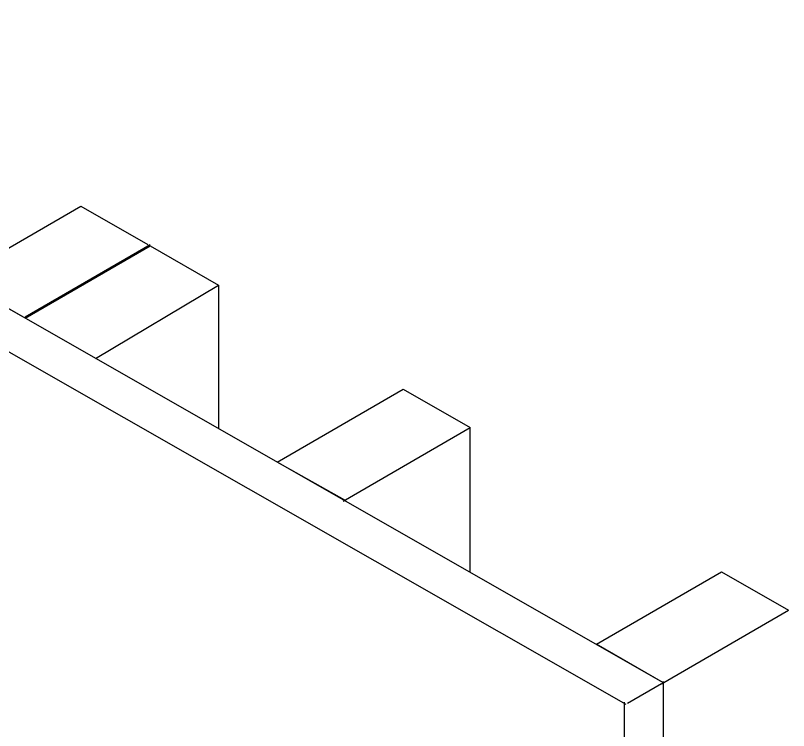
# Model space of a CAD drawing. Header units: inches. Extents: x -20.8 to 74.7, y -53.7 to 19.1.
# Drawn here: x 59.351 to 60.793, y -33.6 to -32.265 of the extents above; entities that cross this region are included whole.
import ezdxf

# ---------------------------------------------------------------- set-up
doc = ezdxf.new("R2010")
doc.units = ezdxf.units.IN
doc.header["$MEASUREMENT"] = 0
doc.layers.add('G-ANNO-TTLB', color=7, linetype='Continuous', lineweight=0)
doc.layers.add('TYVEK', color=7, linetype='Continuous', lineweight=0)

msp = doc.modelspace()

# ---------------------------------------------------------------- hatches: boundary and pattern name
at = {"layer": 'G-ANNO-TTLB', "true_color": 0xb9529f, "transparency": 33554687}
h = msp.add_hatch(color=233, dxfattribs=at)
edge = h.paths.add_edge_path()
edge.add_spline(control_points=[(70.2653, -53.7487), (70.2653, -53.7487), (29.5652, -53.7487), (29.5652, -53.7487), (29.5652, -53.7487), (29.5652, -19.6134), (29.5652, -19.6134), (29.5652, -19.6134), (70.2653, -19.6134), (70.2653, -19.6134), (70.2653, -19.6134), (70.2653, -53.7487), (70.2653, -53.7487)], knot_values=[0, 0, 0, 0, 1, 1, 1, 2, 2, 2, 3, 3, 3, 4, 4, 4, 4], degree=3, periodic=0)
edge = h.paths.add_edge_path()
edge.add_spline(control_points=[(29.6903, -19.7385), (29.6903, -19.7385), (29.6903, -53.6237), (29.6903, -53.6237), (29.6903, -53.6237), (70.1402, -53.6237), (70.1402, -53.6237), (70.1402, -53.6237), (70.1402, -19.7385), (70.1402, -19.7385), (70.1402, -19.7385), (29.6903, -19.7385), (29.6903, -19.7385)], knot_values=[0, 0, 0, 0, 1, 1, 1, 2, 2, 2, 3, 3, 3, 4, 4, 4, 4], degree=3, periodic=0)
edge.add_line((29.6903, -19.7385), (29.6903, -19.7385))

# ---------------------------------------------------------------- linework, layer by layer
at = {"layer": 'G-ANNO-TTLB'}
for points in [[(70.2653, -53.7487), (70.2653, -53.7487), (29.5652, -53.7487), (29.5652, -53.7487), (29.5652, -53.7487), (29.5652, -19.6134), (29.5652, -19.6134), (29.5652, -19.6134), (70.2653, -19.6134), (70.2653, -19.6134), (70.2653, -19.6134), (70.2653, -53.7487), (70.2653, -53.7487)], [(29.6903, -19.7385), (29.6903, -19.7385), (29.6903, -53.6237), (29.6903, -53.6237), (29.6903, -53.6237), (70.1402, -53.6237), (70.1402, -53.6237), (70.1402, -53.6237), (70.1402, -19.7385), (70.1402, -19.7385), (70.1402, -19.7385), (29.6903, -19.7385), (29.6903, -19.7385)]]:
    msp.add_open_spline(points, degree=3, knots=[0, 0, 0, 0, 1, 1, 1, 2, 2, 2, 3, 3, 3, 4, 4, 4, 4], dxfattribs=at)
at = {"layer": 'TYVEK', "color": 2, "lineweight": 25, "true_color": 0xf5eb12}
for p, q in [((60.5596, -33.5102), (56.8252, -31.3778)), ((60.556, -33.5122), (60.4928, -33.5489)), ((60.5596, -40.0838), (60.5596, -33.5078))]:
    msp.add_line(p, q, dxfattribs=at)
at = {"layer": 'TYVEK', "color": 18, "lineweight": 25, "true_color": 0x000000}
for p, q in [((60.4902, -33.5509), (56.7559, -31.4185)), ((60.4866, -33.5464), (60.4866, -40.1224))]:
    msp.add_line(p, q, dxfattribs=at)
at = {"layer": 'TYVEK', "color": 33, "lineweight": 25, "true_color": 0xcb9865}
for p, q in [((59.3688, -32.8275), (59.6019, -32.6926)), ((59.3688, -32.8302), (59.6019, -32.6954)), ((59.6019, -32.6954), (59.7298, -32.7688)), ((59.4999, -32.9051), (59.7298, -32.7688)), ((59.7298, -32.7687), (59.7298, -33.0364)), ((59.9619, -33.1715), (60.1989, -33.0344)), ((60.1989, -33.3042), (60.1989, -33.0344)), ((60.556, -33.5122), (60.7929, -33.3752))]:
    msp.add_line(p, q, dxfattribs=at)
for points in [[(59.3646, -32.8275), (59.2394, -32.7559), (59.4727, -32.6209), (59.5978, -32.6926)], [(59.9655, -33.1695), (59.8389, -33.0987), (60.0738, -32.9627), (60.1989, -33.0344)], [(60.5596, -33.5102), (60.4345, -33.4385), (60.6679, -33.3034), (60.7929, -33.3752)]]:
    msp.add_lwpolyline(points, dxfattribs=at)

doc.saveas('drawing.dxf')
